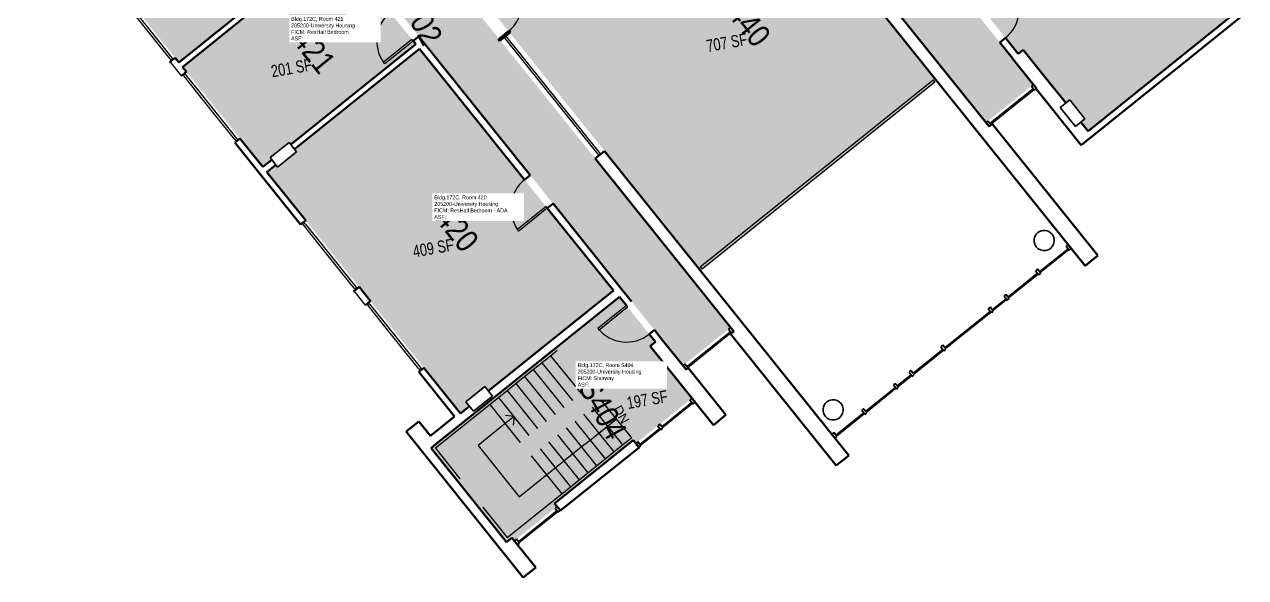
# Model space of a CAD drawing. Header units: inches. Extents: x 69235346 to 69237503, y 27657583 to 27660092.
# Drawn here: x 69236298 to 69237503, y 27657583 to 27658128 of the extents above; entities that cross this region are included whole.
import ezdxf
from ezdxf.enums import TextEntityAlignment as Align

# ---------------------------------------------------------------- set-up
doc = ezdxf.new("R2010")
doc.units = ezdxf.units.IN
doc.header["$LTSCALE"] = 100
doc.header["$MEASUREMENT"] = 0
for name, color, linetype in [('A-COLS', 5, 'CONTINUOUS'), ('A-DOOR', 2, 'CONTINUOUS'), ('A-FLOR', 3, 'CONTINUOUS'), ('A-GLAZ', 1, 'CONTINUOUS'), ('A-IDEN-RNUM', 7, 'CONTINUOUS'), ('A-IDEN-SNUM', 4, 'CONTINUOUS'), ('A-IDEN-VNUM', 4, 'CONTINUOUS'), ('A-WALL', 5, 'CONTINUOUS'), ('AREA-TEXT', 3, 'CONTINUOUS'), ('Rooms-Category-Color', 7, 'CONTINUOUS'), ('Rooms-College-Color', 7, 'CONTINUOUS'), ('Rooms-Department-Color', 7, 'CONTINUOUS'), ('Rooms-Division-Color', 7, 'CONTINUOUS'), ('Rooms-Information', 7, 'CONTINUOUS')]:
    doc.layers.add(name, color=color, linetype=linetype)
doc.styles.add('Arial', font='arial.ttf')
doc.styles.add('CP_AREA', font='arial.ttf', dxfattribs={"height": 15})
doc.styles.add('CP_ROOMSNUMBER', font='arial.ttf', dxfattribs={"height": 1})
doc.styles.add('CP_ROOMVNUMBER', font='arial.ttf', dxfattribs={"width": 0.85, "height": 0.075})

msp = doc.modelspace()

# ---------------------------------------------------------------- hatches: boundary and pattern name
at = {"layer": 'Rooms-Category-Color', "true_color": 0xadadad}
for points in [[(69236995.1, 27657829.3), (69236861.7, 27657995.6), (69236822.8, 27658044.1), (69236742.8, 27658143.7), (69236742.4, 27658143.3), (69236734.9, 27658152.7), (69236740, 27658156.8), (69236982.6, 27658351.5), (69236987.4, 27658355.3), (69236994.9, 27658345.9), (69236994.8, 27658345.9), (69237110.1, 27658202.2), (69237113.4, 27658198), (69237113.4, 27658198), (69237115.3, 27658195.7), (69237238, 27658042.7), (69237247, 27658031.5), (69237293.9, 27658069.1), (69237273.3, 27658094.8), (69237273.3, 27658094.9), (69237234, 27658143.9), (69237120.6, 27658285.1), (69237038, 27658388.1), (69236924.7, 27658529.4), (69236841.7, 27658632.7), (69236743.8, 27658754.8), (69236644.1, 27658879), (69236597.3, 27658841.4), (69236605.3, 27658831.5), (69236602.9, 27658829.6), (69236626.9, 27658799.8), (69236629.2, 27658801.7), (69236642.1, 27658785.7), (69236666.1, 27658755.8), (69236666.1, 27658755.8), (69236715.9, 27658693.6), (69236713.6, 27658691.7), (69236737.5, 27658661.9), (69236739.9, 27658663.8), (69236741.6, 27658661.7), (69236741.6, 27658661.6), (69236802.6, 27658585.5), (69236870.1, 27658501.4), (69236870.5, 27658501), (69236870.5, 27658501), (69236889.9, 27658476.8), (69236929.9, 27658426.9), (69236930.3, 27658426.5), (69236931.9, 27658424.4), (69236949.8, 27658402.1), (69236893.3, 27658356.8), (69236893.3, 27658356.8), (69236754.5, 27658245.4), (69236697.7, 27658199.8), (69236679.7, 27658222.1), (69236677.5, 27658225), (69236674.2, 27658229.1), (69236637.8, 27658274.5), (69236618, 27658299), (69236618.1, 27658299), (69236527.2, 27658412.2), (69236491.1, 27658457.3), (69236345.2, 27658639.2), (69236298.3, 27658601.6), (69236398.1, 27658477.2), (69236496, 27658355.2), (69236579, 27658251.8), (69236691.9, 27658111.1), (69236885.1, 27657870.2), (69236885.1, 27657870.2), (69236887.8, 27657866.9), (69236926.1, 27657819.2), (69236926.1, 27657819.2), (69236932.3, 27657811.4), (69236948.2, 27657791.7)], [(69236915.6, 27657810.8), (69236921, 27657815.1), (69236885.4, 27657859.5), (69236884.8, 27657859), (69236761.5, 27657760.1), (69236742.8, 27657745.1), (69236733.9, 27657738), (69236733.9, 27657737.9), (69236733.9, 27657737.9), (69236731.3, 27657735.9), (69236699.6, 27657710.4), (69236774.1, 27657617.6), (69236779.4, 27657621.9), (69236781.8, 27657618.9), (69236824, 27657652.7), (69236821.5, 27657655.7), (69236899.1, 27657718), (69236901.5, 27657714.9), (69236956.9, 27657759.4), (69236921.9, 27657803.1), (69236921.9, 27657803.1)]]:
    msp.add_hatch(color=253, dxfattribs=at).paths.add_polyline_path(points)
at = {"layer": 'Rooms-Category-Color', "true_color": 0x728ef3}
for points in [[(69236571.5, 27658249.6), (69236492.2, 27658348.3), (69236368.9, 27658249.4), (69236371, 27658246.7), (69236352.3, 27658231.7), (69236352.3, 27658231.7), (69236350.6, 27658233.9), (69236341.7, 27658226.7), (69236450.7, 27658090.8), (69236524.1, 27658149.7), (69236493.9, 27658187.3)], [(69236985.4, 27658338.4), (69236752.2, 27658151.2), (69236828.8, 27658055.7), (69236965.4, 27657885.5), (69237198.6, 27658072.7), (69237104.1, 27658190.4)], [(69237340.8, 27658032), (69237348, 27658023.1), (69237494.1, 27658140.3), (69237392.3, 27658267.2), (69237383.5, 27658260.1), (69237385.1, 27658258), (69237368.9, 27658245), (69237366.4, 27658243), (69237364.8, 27658245), (69237241.5, 27658146.1), (69237278.9, 27658099.4), (69237283.7, 27658103.2), (69237307.5, 27658073.6), (69237307.5, 27658073.6), (69237325.8, 27658050.8), (69237329.7, 27658053.9), (69237344.7, 27658035.2)], [(69236684.4, 27658108.8), (69236575.1, 27658245), (69236502.1, 27658186.4), (69236532.3, 27658148.8), (69236454.4, 27658086.3), (69236533.5, 27657987.7), (69236542.3, 27657994.8), (69236540.7, 27657996.9), (69236556.8, 27658009.9), (69236559.4, 27658011.9), (69236561.1, 27658009.9)], [(69236879.5, 27657865.7), (69236688.1, 27658104.2), (69236564.7, 27658005.3), (69236566.9, 27658002.6), (69236548.2, 27657987.6), (69236546.4, 27657989.8), (69236537.5, 27657982.7), (69236728.6, 27657744.6), (69236737.4, 27657751.7), (69236733.9, 27657756.1), (69236752.6, 27657771.1), (69236756.2, 27657766.7)]]:
    msp.add_hatch(color=171, dxfattribs=at).paths.add_polyline_path(points)
at = {"layer": 'Rooms-College-Color', "true_color": 0xadadad}
for points in [[(69236995.1, 27657829.3), (69236861.7, 27657995.6), (69236822.8, 27658044.1), (69236742.8, 27658143.7), (69236742.4, 27658143.3), (69236734.9, 27658152.7), (69236740, 27658156.8), (69236982.6, 27658351.5), (69236987.4, 27658355.3), (69236994.9, 27658345.9), (69236994.8, 27658345.9), (69237110.1, 27658202.2), (69237113.4, 27658198), (69237113.4, 27658198), (69237115.3, 27658195.7), (69237238, 27658042.7), (69237247, 27658031.5), (69237293.9, 27658069.1), (69237273.3, 27658094.8), (69237273.3, 27658094.9), (69237234, 27658143.9), (69237120.6, 27658285.1), (69237038, 27658388.1), (69236924.7, 27658529.4), (69236841.7, 27658632.7), (69236743.8, 27658754.8), (69236644.1, 27658879), (69236597.3, 27658841.4), (69236605.3, 27658831.5), (69236602.9, 27658829.6), (69236626.9, 27658799.8), (69236629.2, 27658801.7), (69236642.1, 27658785.7), (69236666.1, 27658755.8), (69236666.1, 27658755.8), (69236715.9, 27658693.6), (69236713.6, 27658691.7), (69236737.5, 27658661.9), (69236739.9, 27658663.8), (69236741.6, 27658661.7), (69236741.6, 27658661.6), (69236802.6, 27658585.5), (69236870.1, 27658501.4), (69236870.5, 27658501), (69236870.5, 27658501), (69236889.9, 27658476.8), (69236929.9, 27658426.9), (69236930.3, 27658426.5), (69236931.9, 27658424.4), (69236949.8, 27658402.1), (69236893.3, 27658356.8), (69236893.3, 27658356.8), (69236754.5, 27658245.4), (69236697.7, 27658199.8), (69236679.7, 27658222.1), (69236677.5, 27658225), (69236674.2, 27658229.1), (69236637.8, 27658274.5), (69236618, 27658299), (69236618.1, 27658299), (69236527.2, 27658412.2), (69236491.1, 27658457.3), (69236345.2, 27658639.2), (69236298.3, 27658601.6), (69236398.1, 27658477.2), (69236496, 27658355.2), (69236579, 27658251.8), (69236691.9, 27658111.1), (69236885.1, 27657870.2), (69236885.1, 27657870.2), (69236887.8, 27657866.9), (69236926.1, 27657819.2), (69236926.1, 27657819.2), (69236932.3, 27657811.4), (69236948.2, 27657791.7)], [(69236571.5, 27658249.6), (69236492.2, 27658348.3), (69236368.9, 27658249.4), (69236371, 27658246.7), (69236352.3, 27658231.7), (69236352.3, 27658231.7), (69236350.6, 27658233.9), (69236341.7, 27658226.7), (69236450.7, 27658090.8), (69236524.1, 27658149.7), (69236493.9, 27658187.3)], [(69236985.4, 27658338.4), (69236752.2, 27658151.2), (69236828.8, 27658055.7), (69236965.4, 27657885.5), (69237198.6, 27658072.7), (69237104.1, 27658190.4)], [(69237340.8, 27658032), (69237348, 27658023.1), (69237494.1, 27658140.3), (69237392.3, 27658267.2), (69237383.5, 27658260.1), (69237385.1, 27658258), (69237368.9, 27658245), (69237366.4, 27658243), (69237364.8, 27658245), (69237241.5, 27658146.1), (69237278.9, 27658099.4), (69237283.7, 27658103.2), (69237307.5, 27658073.6), (69237307.5, 27658073.6), (69237325.8, 27658050.8), (69237329.7, 27658053.9), (69237344.7, 27658035.2)], [(69236684.4, 27658108.8), (69236575.1, 27658245), (69236502.1, 27658186.4), (69236532.3, 27658148.8), (69236454.4, 27658086.3), (69236533.5, 27657987.7), (69236542.3, 27657994.8), (69236540.7, 27657996.9), (69236556.8, 27658009.9), (69236559.4, 27658011.9), (69236561.1, 27658009.9)], [(69236879.5, 27657865.7), (69236688.1, 27658104.2), (69236564.7, 27658005.3), (69236566.9, 27658002.6), (69236548.2, 27657987.6), (69236546.4, 27657989.8), (69236537.5, 27657982.7), (69236728.6, 27657744.6), (69236737.4, 27657751.7), (69236733.9, 27657756.1), (69236752.6, 27657771.1), (69236756.2, 27657766.7)], [(69236915.6, 27657810.8), (69236921, 27657815.1), (69236885.4, 27657859.5), (69236884.8, 27657859), (69236761.5, 27657760.1), (69236742.8, 27657745.1), (69236733.9, 27657738), (69236733.9, 27657737.9), (69236733.9, 27657737.9), (69236731.3, 27657735.9), (69236699.6, 27657710.4), (69236774.1, 27657617.6), (69236779.4, 27657621.9), (69236781.8, 27657618.9), (69236824, 27657652.7), (69236821.5, 27657655.7), (69236899.1, 27657718), (69236901.5, 27657714.9), (69236956.9, 27657759.4), (69236921.9, 27657803.1), (69236921.9, 27657803.1)]]:
    msp.add_hatch(color=253, dxfattribs=at).paths.add_polyline_path(points)
at = {"layer": 'Rooms-Department-Color', "true_color": 0xacacac}
for points in [[(69236995.1, 27657829.3), (69236861.7, 27657995.6), (69236822.8, 27658044.1), (69236742.8, 27658143.7), (69236742.4, 27658143.3), (69236734.9, 27658152.7), (69236740, 27658156.8), (69236982.6, 27658351.5), (69236987.4, 27658355.3), (69236994.9, 27658345.9), (69236994.8, 27658345.9), (69237110.1, 27658202.2), (69237113.4, 27658198), (69237113.4, 27658198), (69237115.3, 27658195.7), (69237238, 27658042.7), (69237247, 27658031.5), (69237293.9, 27658069.1), (69237273.3, 27658094.8), (69237273.3, 27658094.9), (69237234, 27658143.9), (69237120.6, 27658285.1), (69237038, 27658388.1), (69236924.7, 27658529.4), (69236841.7, 27658632.7), (69236743.8, 27658754.8), (69236644.1, 27658879), (69236597.3, 27658841.4), (69236605.3, 27658831.5), (69236602.9, 27658829.6), (69236626.9, 27658799.8), (69236629.2, 27658801.7), (69236642.1, 27658785.7), (69236666.1, 27658755.8), (69236666.1, 27658755.8), (69236715.9, 27658693.6), (69236713.6, 27658691.7), (69236737.5, 27658661.9), (69236739.9, 27658663.8), (69236741.6, 27658661.7), (69236741.6, 27658661.6), (69236802.6, 27658585.5), (69236870.1, 27658501.4), (69236870.5, 27658501), (69236870.5, 27658501), (69236889.9, 27658476.8), (69236929.9, 27658426.9), (69236930.3, 27658426.5), (69236931.9, 27658424.4), (69236949.8, 27658402.1), (69236893.3, 27658356.8), (69236893.3, 27658356.8), (69236754.5, 27658245.4), (69236697.7, 27658199.8), (69236679.7, 27658222.1), (69236677.5, 27658225), (69236674.2, 27658229.1), (69236637.8, 27658274.5), (69236618, 27658299), (69236618.1, 27658299), (69236527.2, 27658412.2), (69236491.1, 27658457.3), (69236345.2, 27658639.2), (69236298.3, 27658601.6), (69236398.1, 27658477.2), (69236496, 27658355.2), (69236579, 27658251.8), (69236691.9, 27658111.1), (69236885.1, 27657870.2), (69236885.1, 27657870.2), (69236887.8, 27657866.9), (69236926.1, 27657819.2), (69236926.1, 27657819.2), (69236932.3, 27657811.4), (69236948.2, 27657791.7)], [(69236915.6, 27657810.8), (69236921, 27657815.1), (69236885.4, 27657859.5), (69236884.8, 27657859), (69236761.5, 27657760.1), (69236742.8, 27657745.1), (69236733.9, 27657738), (69236733.9, 27657737.9), (69236733.9, 27657737.9), (69236731.3, 27657735.9), (69236699.6, 27657710.4), (69236774.1, 27657617.6), (69236779.4, 27657621.9), (69236781.8, 27657618.9), (69236824, 27657652.7), (69236821.5, 27657655.7), (69236899.1, 27657718), (69236901.5, 27657714.9), (69236956.9, 27657759.4), (69236921.9, 27657803.1), (69236921.9, 27657803.1)]]:
    msp.add_hatch(color=253, dxfattribs=at).paths.add_polyline_path(points)
at = {"layer": 'Rooms-Department-Color', "true_color": 0x604aed}
for points in [[(69236571.5, 27658249.6), (69236492.2, 27658348.3), (69236368.9, 27658249.4), (69236371, 27658246.7), (69236352.3, 27658231.7), (69236352.3, 27658231.7), (69236350.6, 27658233.9), (69236341.7, 27658226.7), (69236450.7, 27658090.8), (69236524.1, 27658149.7), (69236493.9, 27658187.3)], [(69236985.4, 27658338.4), (69236752.2, 27658151.2), (69236828.8, 27658055.7), (69236965.4, 27657885.5), (69237198.6, 27658072.7), (69237104.1, 27658190.4)], [(69237340.8, 27658032), (69237348, 27658023.1), (69237494.1, 27658140.3), (69237392.3, 27658267.2), (69237383.5, 27658260.1), (69237385.1, 27658258), (69237368.9, 27658245), (69237366.4, 27658243), (69237364.8, 27658245), (69237241.5, 27658146.1), (69237278.9, 27658099.4), (69237283.7, 27658103.2), (69237307.5, 27658073.6), (69237307.5, 27658073.6), (69237325.8, 27658050.8), (69237329.7, 27658053.9), (69237344.7, 27658035.2)], [(69236684.4, 27658108.8), (69236575.1, 27658245), (69236502.1, 27658186.4), (69236532.3, 27658148.8), (69236454.4, 27658086.3), (69236533.5, 27657987.7), (69236542.3, 27657994.8), (69236540.7, 27657996.9), (69236556.8, 27658009.9), (69236559.4, 27658011.9), (69236561.1, 27658009.9)], [(69236879.5, 27657865.7), (69236688.1, 27658104.2), (69236564.7, 27658005.3), (69236566.9, 27658002.6), (69236548.2, 27657987.6), (69236546.4, 27657989.8), (69236537.5, 27657982.7), (69236728.6, 27657744.6), (69236737.4, 27657751.7), (69236733.9, 27657756.1), (69236752.6, 27657771.1), (69236756.2, 27657766.7)]]:
    msp.add_hatch(color=173, dxfattribs=at).paths.add_polyline_path(points)
at = {"layer": 'Rooms-Division-Color', "true_color": 0xadadad}
for points in [[(69236995.1, 27657829.3), (69236861.7, 27657995.6), (69236822.8, 27658044.1), (69236742.8, 27658143.7), (69236742.4, 27658143.3), (69236734.9, 27658152.7), (69236740, 27658156.8), (69236982.6, 27658351.5), (69236987.4, 27658355.3), (69236994.9, 27658345.9), (69236994.8, 27658345.9), (69237110.1, 27658202.2), (69237113.4, 27658198), (69237113.4, 27658198), (69237115.3, 27658195.7), (69237238, 27658042.7), (69237247, 27658031.5), (69237293.9, 27658069.1), (69237273.3, 27658094.8), (69237273.3, 27658094.9), (69237234, 27658143.9), (69237120.6, 27658285.1), (69237038, 27658388.1), (69236924.7, 27658529.4), (69236841.7, 27658632.7), (69236743.8, 27658754.8), (69236644.1, 27658879), (69236597.3, 27658841.4), (69236605.3, 27658831.5), (69236602.9, 27658829.6), (69236626.9, 27658799.8), (69236629.2, 27658801.7), (69236642.1, 27658785.7), (69236666.1, 27658755.8), (69236666.1, 27658755.8), (69236715.9, 27658693.6), (69236713.6, 27658691.7), (69236737.5, 27658661.9), (69236739.9, 27658663.8), (69236741.6, 27658661.7), (69236741.6, 27658661.6), (69236802.6, 27658585.5), (69236870.1, 27658501.4), (69236870.5, 27658501), (69236870.5, 27658501), (69236889.9, 27658476.8), (69236929.9, 27658426.9), (69236930.3, 27658426.5), (69236931.9, 27658424.4), (69236949.8, 27658402.1), (69236893.3, 27658356.8), (69236893.3, 27658356.8), (69236754.5, 27658245.4), (69236697.7, 27658199.8), (69236679.7, 27658222.1), (69236677.5, 27658225), (69236674.2, 27658229.1), (69236637.8, 27658274.5), (69236618, 27658299), (69236618.1, 27658299), (69236527.2, 27658412.2), (69236491.1, 27658457.3), (69236345.2, 27658639.2), (69236298.3, 27658601.6), (69236398.1, 27658477.2), (69236496, 27658355.2), (69236579, 27658251.8), (69236691.9, 27658111.1), (69236885.1, 27657870.2), (69236885.1, 27657870.2), (69236887.8, 27657866.9), (69236926.1, 27657819.2), (69236926.1, 27657819.2), (69236932.3, 27657811.4), (69236948.2, 27657791.7)], [(69236915.6, 27657810.8), (69236921, 27657815.1), (69236885.4, 27657859.5), (69236884.8, 27657859), (69236761.5, 27657760.1), (69236742.8, 27657745.1), (69236733.9, 27657738), (69236733.9, 27657737.9), (69236733.9, 27657737.9), (69236731.3, 27657735.9), (69236699.6, 27657710.4), (69236774.1, 27657617.6), (69236779.4, 27657621.9), (69236781.8, 27657618.9), (69236824, 27657652.7), (69236821.5, 27657655.7), (69236899.1, 27657718), (69236901.5, 27657714.9), (69236956.9, 27657759.4), (69236921.9, 27657803.1), (69236921.9, 27657803.1)]]:
    msp.add_hatch(color=253, dxfattribs=at).paths.add_polyline_path(points)
at = {"layer": 'Rooms-Division-Color', "true_color": 0x604aed}
for points in [[(69236571.5, 27658249.6), (69236492.2, 27658348.3), (69236368.9, 27658249.4), (69236371, 27658246.7), (69236352.3, 27658231.7), (69236352.3, 27658231.7), (69236350.6, 27658233.9), (69236341.7, 27658226.7), (69236450.7, 27658090.8), (69236524.1, 27658149.7), (69236493.9, 27658187.3)], [(69236985.4, 27658338.4), (69236752.2, 27658151.2), (69236828.8, 27658055.7), (69236965.4, 27657885.5), (69237198.6, 27658072.7), (69237104.1, 27658190.4)], [(69237340.8, 27658032), (69237348, 27658023.1), (69237494.1, 27658140.3), (69237392.3, 27658267.2), (69237383.5, 27658260.1), (69237385.1, 27658258), (69237368.9, 27658245), (69237366.4, 27658243), (69237364.8, 27658245), (69237241.5, 27658146.1), (69237278.9, 27658099.4), (69237283.7, 27658103.2), (69237307.5, 27658073.6), (69237307.5, 27658073.6), (69237325.8, 27658050.8), (69237329.7, 27658053.9), (69237344.7, 27658035.2)], [(69236684.4, 27658108.8), (69236575.1, 27658245), (69236502.1, 27658186.4), (69236532.3, 27658148.8), (69236454.4, 27658086.3), (69236533.5, 27657987.7), (69236542.3, 27657994.8), (69236540.7, 27657996.9), (69236556.8, 27658009.9), (69236559.4, 27658011.9), (69236561.1, 27658009.9)], [(69236879.5, 27657865.7), (69236688.1, 27658104.2), (69236564.7, 27658005.3), (69236566.9, 27658002.6), (69236548.2, 27657987.6), (69236546.4, 27657989.8), (69236537.5, 27657982.7), (69236728.6, 27657744.6), (69236737.4, 27657751.7), (69236733.9, 27657756.1), (69236752.6, 27657771.1), (69236756.2, 27657766.7)]]:
    msp.add_hatch(color=173, dxfattribs=at).paths.add_polyline_path(points)

# ---------------------------------------------------------------- linework, layer by layer
at = {"layer": 'A-COLS', "lineweight": 35}
for p, q in [((69237320.3, 27658046.4), (69237329.7, 27658053.9)), ((69237335.3, 27658027.7), (69237320.3, 27658046.4)), ((69237329.7, 27658053.9), (69237344.7, 27658035.2)), ((69237344.7, 27658035.2), (69237335.3, 27658027.7)), ((69236540.7, 27657996.9), (69236559.4, 27658011.9)), ((69236559.4, 27658011.9), (69236566.9, 27658002.6)), ((69236548.2, 27657987.6), (69236540.7, 27657996.9)), ((69236566.9, 27658002.6), (69236548.2, 27657987.6)), ((69236733.9, 27657756.1), (69236752.6, 27657771.1)), ((69236752.6, 27657771.1), (69236760.1, 27657761.7)), ((69236741.4, 27657746.7), (69236733.9, 27657756.1)), ((69236760.1, 27657761.7), (69236741.4, 27657746.7))]:
    msp.add_line(p, q, dxfattribs=at)
for centre, start, end in [((69237304.5, 27657915.1), 38.7419, 218.7419), ((69237304.5, 27657915.1), 218.7419, 38.7419), ((69237096.3, 27657748), 38.7419, 218.7419), ((69237096.3, 27657748), 218.7419, 38.7419)]:
    msp.add_arc(centre, 10, start, end, dxfattribs=at)
at = {"layer": 'A-DOOR'}
for p, q in [((69236776, 27658121.6), (69236776.7, 27658122.2)), ((69236776.7, 27658122.2), (69236778, 27658120.7)), ((69236778, 27658120.7), (69236777.2, 27658120.1)), ((69236680.6, 27658113.5), (69236652.6, 27658091)), ((69236681.9, 27658111.9), (69236653.8, 27658089.4)), ((69236681.9, 27658111.9), (69236680.6, 27658113.5)), ((69236765.8, 27658113.5), (69236766.6, 27658114.1)), ((69236767.1, 27658111.9), (69236765.8, 27658113.5)), ((69236767.9, 27658112.5), (69236767.1, 27658111.9)), ((69236653.8, 27658089.4), (69236652.6, 27658091)), ((69236813, 27657948.6), (69236784.9, 27657926.1)), ((69236814.2, 27657947), (69236813, 27657948.6)), ((69236814.2, 27657947), (69236786.2, 27657924.5)), ((69236786.2, 27657924.5), (69236784.9, 27657926.1)), ((69236892.3, 27657850.9), (69236864.2, 27657828.4)), ((69236892.3, 27657850.9), (69236893.5, 27657849.4)), ((69236893.5, 27657849.4), (69236865.4, 27657826.8)), ((69236864.2, 27657828.4), (69236865.4, 27657826.8))]:
    msp.add_line(p, q, dxfattribs=at)
at = {"layer": 'A-DOOR', "lineweight": 25}
for centre, start, end in [((69236753.4, 27658149.7), 308.7419, 38.7419), ((69237243.9, 27658143.1), 308.7425, 35.5577), ((69236681.9, 27658111.9), 128.7419, 215.5572), ((69236814.2, 27657947), 128.7419, 215.5572), ((69236892.3, 27657850.9), 218.7425, 308.7425)]:
    msp.add_arc(centre, 36, start, end, dxfattribs=at)
at = {"layer": 'A-FLOR'}
for p, q in [((69236824.1, 27657806.5), (69236817.9, 27657801.5)), ((69236809.3, 27657794.6), (69236800.7, 27657787.7)), ((69236817.9, 27657801.5), (69236809.3, 27657794.6)), ((69236839.3, 27657757.2), (69236809.3, 27657794.6)), ((69236847.9, 27657764.1), (69236817.9, 27657801.5)), ((69236792.1, 27657780.8), (69236783.6, 27657774)), ((69236800.7, 27657787.7), (69236792.1, 27657780.8)), ((69236822.2, 27657743.4), (69236792.1, 27657780.8)), ((69236830.8, 27657750.3), (69236800.7, 27657787.7)), ((69236775, 27657767.1), (69236766.4, 27657760.2)), ((69236783.6, 27657774), (69236775, 27657767.1)), ((69236805, 27657729.6), (69236775, 27657767.1)), ((69236813.6, 27657736.5), (69236783.6, 27657774)), ((69236766.4, 27657760.2), (69236757.8, 27657753.3)), ((69236796.4, 27657722.7), (69236766.4, 27657760.2)), ((69236867.1, 27657757.7), (69236897.2, 27657720.3)), ((69236757.8, 27657753.3), (69236704, 27657710.1)), ((69236787.9, 27657715.9), (69236757.8, 27657753.3)), ((69236781.4, 27657741.5), (69236773, 27657742.4)), ((69236850, 27657743.9), (69236880, 27657706.5)), ((69236858.5, 27657750.8), (69236888.6, 27657713.4)), ((69236772.8, 27657734.6), (69236745.9, 27657713)), ((69236781.4, 27657741.5), (69236772.8, 27657734.6)), ((69236781.4, 27657741.5), (69236780.5, 27657733)), ((69236841.4, 27657737), (69236871.4, 27657699.6)), ((69236865, 27657725.2), (69236873.6, 27657732.1)), ((69236873.6, 27657732.1), (69236882.1, 27657739)), ((69236824.2, 27657723.3), (69236854.3, 27657685.8)), ((69236832.8, 27657730.2), (69236862.8, 27657692.7)), ((69236847.8, 27657711.4), (69236856.4, 27657718.3)), ((69236856.4, 27657718.3), (69236865, 27657725.2)), ((69236888.6, 27657713.4), (69236897.2, 27657720.3)), ((69236704, 27657710.1), (69236728.1, 27657680.1)), ((69236745.9, 27657713), (69236786.6, 27657662.3)), ((69236807.1, 27657709.5), (69236837.1, 27657672.1)), ((69236815.6, 27657716.4), (69236845.7, 27657678.9)), ((69236839.2, 27657704.6), (69236847.8, 27657711.4)), ((69236871.4, 27657699.6), (69236880, 27657706.5)), ((69236880, 27657706.5), (69236888.6, 27657713.4)), ((69236798.5, 27657702.6), (69236828.5, 27657665.2)), ((69236822.1, 27657690.8), (69236830.7, 27657697.7)), ((69236830.7, 27657697.7), (69236839.2, 27657704.6)), ((69236862.8, 27657692.7), (69236871.4, 27657699.6)), ((69236786.6, 27657662.3), (69236813.5, 27657683.9)), ((69236813.5, 27657683.9), (69236822.1, 27657690.8)), ((69236845.7, 27657678.9), (69236854.3, 27657685.8)), ((69236854.3, 27657685.8), (69236862.8, 27657692.7)), ((69236828.5, 27657665.2), (69236837.1, 27657672.1)), ((69236837.1, 27657672.1), (69236845.7, 27657678.9)), ((69236774.7, 27657622), (69236828.5, 27657665.2)), ((69236750.6, 27657652), (69236774.7, 27657622))]:
    msp.add_line(p, q, dxfattribs=at)
at = {"layer": 'A-GLAZ'}
for p, q in [((69236429.7, 27658109.9), (69236404.7, 27658141.1)), ((69236406.2, 27658142.3), (69236431.3, 27658111.1)), ((69236867, 27658000.2), (69236773.3, 27658116.9)), ((69236442.2, 27658094.3), (69236429.7, 27658109.9)), ((69236431.3, 27658111.1), (69236443.8, 27658095.5)), ((69236865.4, 27657999), (69236771.8, 27658115.7)), ((69236442.2, 27658094.3), (69236443.5, 27658092.7)), ((69236445, 27658093.9), (69236443.8, 27658095.5)), ((69236457.5, 27658078.3), (69236456.3, 27658079.9)), ((69236454.7, 27658078.7), (69236456, 27658077.1)), ((69236468.5, 27658061.5), (69236456, 27658077.1)), ((69236457.5, 27658078.3), (69236470.1, 27658062.7)), ((69236493.5, 27658030.3), (69236468.5, 27658061.5)), ((69236470.1, 27658062.7), (69236495.1, 27658031.5)), ((69237294, 27658065), (69237251, 27658030.5)), ((69237251.6, 27658029.7), (69237294.7, 27658064.2)), ((69237294.7, 27658064.2), (69237294, 27658065)), ((69236495.1, 27658031.5), (69236507.6, 27658015.9)), ((69236506.1, 27658014.7), (69236493.5, 27658030.3)), ((69237251, 27658030.5), (69237251.6, 27658029.7)), ((69236506.1, 27658014.7), (69236507.3, 27658013.1)), ((69236508.9, 27658014.4), (69236507.6, 27658015.9)), ((69236572.4, 27657932), (69236573.6, 27657930.5)), ((69236586.2, 27657914.9), (69236573.6, 27657930.5)), ((69236575.2, 27657931.7), (69236574, 27657933.3)), ((69236575.2, 27657931.7), (69236587.7, 27657916.1)), ((69236611.2, 27657883.7), (69236586.2, 27657914.9)), ((69236587.7, 27657916.1), (69236612.8, 27657884.9)), ((69237328.3, 27657907), (69237300, 27657884.3)), ((69237300.7, 27657883.5), (69237328.9, 27657906.2)), ((69237328.9, 27657906.2), (69237328.3, 27657907)), ((69236623.7, 27657868.1), (69236611.2, 27657883.7)), ((69236612.8, 27657884.9), (69236625.3, 27657869.3)), ((69237298.1, 27657882.8), (69237268.8, 27657859.3)), ((69237269.5, 27657858.5), (69237298.7, 27657882)), ((69237298.7, 27657882), (69237298.1, 27657882.8)), ((69237300, 27657884.3), (69237300.7, 27657883.5)), ((69236623.7, 27657868.1), (69236625, 27657866.5)), ((69236626.5, 27657867.7), (69236625.3, 27657869.3)), ((69236636.2, 27657852.5), (69236637.5, 27657850.9)), ((69236650, 27657835.3), (69236637.5, 27657850.9)), ((69236639, 27657852.1), (69236637.8, 27657853.7)), ((69236639, 27657852.1), (69236651.6, 27657836.5)), ((69237266.9, 27657857.7), (69237253.2, 27657846.8)), ((69237253.9, 27657846), (69237267.5, 27657857)), ((69237267.5, 27657857), (69237266.9, 27657857.7)), ((69237268.8, 27657859.3), (69237269.5, 27657858.5)), ((69237251.3, 27657845.2), (69237206.4, 27657809.2)), ((69237207.1, 27657808.5), (69237251.9, 27657844.4)), ((69237251.9, 27657844.4), (69237251.3, 27657845.2)), ((69237253.2, 27657846.8), (69237253.9, 27657846)), ((69236675, 27657804.1), (69236650, 27657835.3)), ((69236651.6, 27657836.5), (69236676.6, 27657805.3)), ((69236995.2, 27657825.2), (69236952.2, 27657790.7)), ((69236952.8, 27657789.9), (69236995.8, 27657824.4)), ((69236995.8, 27657824.4), (69236995.2, 27657825.2)), ((69236687.5, 27657788.5), (69236675, 27657804.1)), ((69236676.6, 27657805.3), (69236689.1, 27657789.7)), ((69237204.5, 27657807.7), (69237175.2, 27657784.2)), ((69237175.9, 27657783.4), (69237205.1, 27657806.9)), ((69237205.1, 27657806.9), (69237204.5, 27657807.7)), ((69237206.4, 27657809.2), (69237207.1, 27657808.5)), ((69236952.2, 27657790.7), (69236952.8, 27657789.9)), ((69236687.5, 27657788.5), (69236688.8, 27657786.9)), ((69236690.4, 27657788.2), (69236689.1, 27657789.7)), ((69237173.3, 27657782.6), (69237159.6, 27657771.7)), ((69237160.3, 27657770.9), (69237173.9, 27657781.9)), ((69237173.9, 27657781.9), (69237173.3, 27657782.6)), ((69237175.2, 27657784.2), (69237175.9, 27657783.4)), ((69237157.7, 27657770.1), (69237128.4, 27657746.7)), ((69237129.1, 27657745.9), (69237158.3, 27657769.3)), ((69237158.3, 27657769.3), (69237157.7, 27657770.1)), ((69237159.6, 27657771.7), (69237160.3, 27657770.9)), ((69236957, 27657755.3), (69236927.2, 27657731.4)), ((69236927.8, 27657730.6), (69236957.6, 27657754.5)), ((69236957.6, 27657754.5), (69236957, 27657755.3)), ((69237126.5, 27657745.1), (69237099, 27657723)), ((69237099.6, 27657722.2), (69237127.1, 27657744.3)), ((69237127.1, 27657744.3), (69237126.5, 27657745.1)), ((69237128.4, 27657746.7), (69237129.1, 27657745.9)), ((69236927.2, 27657731.4), (69236927.8, 27657730.6)), ((69236925.2, 27657729.8), (69236905.5, 27657714)), ((69236906.2, 27657713.2), (69236925.9, 27657729)), ((69236925.9, 27657729), (69236925.2, 27657729.8)), ((69237099, 27657723), (69237099.6, 27657722.2)), ((69236905.5, 27657714), (69236906.2, 27657713.2)), ((69236824, 27657648.6), (69236785.8, 27657617.9)), ((69236786.5, 27657617.2), (69236824.7, 27657647.8)), ((69236824.7, 27657647.8), (69236824, 27657648.6)), ((69236785.8, 27657617.9), (69236786.5, 27657617.2))]:
    msp.add_line(p, q, dxfattribs=at)
at = {"layer": 'A-GLAZ', "lineweight": 40}
for p, q in [((69237293.9, 27658069.1), (69237292, 27658067.5)), ((69237297.1, 27658065.2), (69237293.9, 27658069.1)), ((69237292, 27658067.5), (69237295.1, 27658063.6)), ((69237295.1, 27658063.6), (69237297.1, 27658065.2)), ((69237328.2, 27657911.1), (69237326.3, 27657909.5)), ((69237331.3, 27657907.2), (69237328.2, 27657911.1)), ((69237326.3, 27657909.5), (69237329.4, 27657905.6)), ((69237329.4, 27657905.6), (69237331.3, 27657907.2)), ((69236995.1, 27657829.3), (69236993.2, 27657827.7)), ((69236993.2, 27657827.7), (69236996.3, 27657823.8)), ((69236998.2, 27657825.4), (69236995.1, 27657829.3)), ((69236996.3, 27657823.8), (69236998.2, 27657825.4)), ((69236903.5, 27657716.5), (69236901.5, 27657714.9)), ((69236901.5, 27657714.9), (69236904.7, 27657711)), ((69236906.6, 27657712.6), (69236903.5, 27657716.5)), ((69236904.7, 27657711), (69236906.6, 27657712.6)), ((69236783.8, 27657620.5), (69236781.8, 27657618.9)), ((69236781.8, 27657618.9), (69236785, 27657615)), ((69236786.9, 27657616.6), (69236783.8, 27657620.5)), ((69236785, 27657615), (69236786.9, 27657616.6))]:
    msp.add_line(p, q, dxfattribs=at)
at = {"layer": 'A-GLAZ', "lineweight": 40, "extrusion": (0, 0, -1)}
for p, q in [((69237249, 27658033), (69237247, 27658031.5)), ((69237247, 27658031.5), (69237250.2, 27658027.6)), ((69237252.1, 27658029.1), (69237249, 27658033)), ((69237250.2, 27658027.6), (69237252.1, 27658029.1)), ((69237298, 27657886.9), (69237296.9, 27657886)), ((69237301.1, 27657883), (69237298, 27657886.9)), ((69237296.9, 27657886), (69237296, 27657885.3)), ((69237296, 27657885.3), (69237299.2, 27657881.4)), ((69237299.2, 27657881.4), (69237299.8, 27657881.9)), ((69237299.8, 27657881.9), (69237300.5, 27657882.5)), ((69237300.5, 27657882.5), (69237301.1, 27657883)), ((69237265.7, 27657861), (69237264.9, 27657860.3)), ((69237264.9, 27657860.3), (69237268, 27657856.4)), ((69237266.8, 27657861.8), (69237265.7, 27657861)), ((69237269.9, 27657857.9), (69237266.8, 27657861.8)), ((69237268, 27657856.4), (69237268.6, 27657856.8)), ((69237268.6, 27657856.8), (69237269.3, 27657857.5)), ((69237269.3, 27657857.5), (69237269.9, 27657857.9)), ((69237250.1, 27657848.5), (69237249.3, 27657847.8)), ((69237249.3, 27657847.8), (69237252.4, 27657843.9)), ((69237251.2, 27657849.3), (69237250.1, 27657848.5)), ((69237254.3, 27657845.4), (69237251.2, 27657849.3)), ((69237252.4, 27657843.9), (69237253, 27657844.3)), ((69237253, 27657844.3), (69237253.7, 27657844.9)), ((69237253.7, 27657844.9), (69237254.3, 27657845.4)), ((69237203.3, 27657810.9), (69237202.5, 27657810.2)), ((69237202.5, 27657810.2), (69237205.6, 27657806.3)), ((69237204.4, 27657811.8), (69237203.3, 27657810.9)), ((69237207.5, 27657807.9), (69237204.4, 27657811.8)), ((69237205.6, 27657806.3), (69237206.2, 27657806.8)), ((69237206.2, 27657806.8), (69237206.9, 27657807.4)), ((69237206.9, 27657807.4), (69237207.5, 27657807.9)), ((69236950.1, 27657793.2), (69236948.2, 27657791.7)), ((69236948.2, 27657791.7), (69236951.3, 27657787.8)), ((69236953.3, 27657789.3), (69236950.1, 27657793.2)), ((69236951.3, 27657787.8), (69236953.3, 27657789.3)), ((69237172.1, 27657785.9), (69237171.3, 27657785.2)), ((69237171.3, 27657785.2), (69237174.4, 27657781.3)), ((69237173.2, 27657786.7), (69237172.1, 27657785.9)), ((69237176.3, 27657782.8), (69237173.2, 27657786.7)), ((69237174.4, 27657781.3), (69237175, 27657781.7)), ((69237175, 27657781.7), (69237175.7, 27657782.4)), ((69237175.7, 27657782.4), (69237176.3, 27657782.8)), ((69237156.5, 27657773.4), (69237155.7, 27657772.7)), ((69237155.7, 27657772.7), (69237158.8, 27657768.8)), ((69237157.6, 27657774.2), (69237156.5, 27657773.4)), ((69237160.7, 27657770.3), (69237157.6, 27657774.2)), ((69237158.8, 27657768.8), (69237159.4, 27657769.2)), ((69237159.4, 27657769.2), (69237160.1, 27657769.9)), ((69237160.1, 27657769.9), (69237160.7, 27657770.3)), ((69236956.9, 27657759.4), (69236955, 27657757.8)), ((69236955, 27657757.8), (69236958.1, 27657753.9)), ((69236958.1, 27657753.9), (69236960.1, 27657755.5)), ((69236960.1, 27657755.5), (69236959.4, 27657756.3)), ((69237125.3, 27657748.3), (69237124.5, 27657747.6)), ((69237124.5, 27657747.6), (69237127.6, 27657743.7)), ((69237126.4, 27657749.2), (69237125.3, 27657748.3)), ((69237129.5, 27657745.3), (69237126.4, 27657749.2)), ((69237127.6, 27657743.7), (69237128.2, 27657744.2)), ((69237128.2, 27657744.2), (69237128.9, 27657744.8)), ((69237128.9, 27657744.8), (69237129.5, 27657745.3)), ((69236925.2, 27657733.9), (69236923.2, 27657732.3)), ((69236923.2, 27657732.3), (69236926.3, 27657728.4)), ((69236928.3, 27657730), (69236925.2, 27657733.9)), ((69236926.3, 27657728.4), (69236928.3, 27657730)), ((69237096.9, 27657725.6), (69237095, 27657724)), ((69237095, 27657724), (69237098.1, 27657720.1)), ((69237100.1, 27657721.7), (69237096.9, 27657725.6)), ((69237098.1, 27657720.1), (69237100.1, 27657721.7)), ((69236824, 27657652.7), (69236822, 27657651.1)), ((69236822, 27657651.1), (69236825.1, 27657647.2)), ((69236827.1, 27657648.8), (69236824, 27657652.7)), ((69236825.1, 27657647.2), (69236827.1, 27657648.8))]:
    msp.add_line(p, q, dxfattribs=at)
at = {"layer": 'A-WALL', "lineweight": 50}
for p, q in [((69237250.2, 27658027.6), (69237113.5, 27658197.9)), ((69237107.5, 27658186.1), (69237345, 27657890.2)), ((69236524.1, 27658149.7), (69236450.7, 27658090.8)), ((69236454.4, 27658086.3), (69236532.3, 27658148.8)), ((69237494.1, 27658140.3), (69237348, 27658023.1)), ((69237447.6, 27658094.7), (69237503.3, 27658139.3)), ((69236687.5, 27658116.5), (69236681.9, 27658112)), ((69236797.3, 27657979.6), (69236687.5, 27658116.5)), ((69236776, 27658121.6), (69236766.6, 27658114.1)), ((69236767.9, 27658112.5), (69236777.2, 27658120.1)), ((69236777.2, 27658120.1), (69236776, 27658121.6)), ((69236684.4, 27658108.8), (69236561.1, 27658009.9)), ((69236564.7, 27658005.3), (69236688.1, 27658104.2)), ((69236681.9, 27658112), (69236684.4, 27658108.8)), ((69236688.1, 27658104.2), (69236791.7, 27657975.1)), ((69236766.6, 27658114.1), (69236767.9, 27658112.5)), ((69237266.4, 27658115), (69237260.8, 27658110.5)), ((69237260.8, 27658110.5), (69237273.3, 27658094.9)), ((69237278.9, 27658099.4), (69237266.4, 27658115)), ((69236447, 27658095.5), (69236441.9, 27658091.4)), ((69236450.7, 27658090.8), (69236447, 27658095.5)), ((69237273.3, 27658094.8), (69237297.1, 27658065.2)), ((69237283.7, 27658103.2), (69237278.9, 27658099.4)), ((69237307.5, 27658073.6), (69237283.7, 27658103.2)), ((69237341.1, 27658009.2), (69237447.6, 27658094.7)), ((69236441.9, 27658091.4), (69236442.8, 27658090.4)), ((69236453.6, 27658077.8), (69236458.2, 27658081.5)), ((69236458.2, 27658081.5), (69236454.4, 27658086.3)), ((69237325.8, 27658050.8), (69237307.5, 27658073.6)), ((69237296.6, 27658064.8), (69237341.1, 27658009.2)), ((69237348, 27658023.1), (69237340.8, 27658032)), ((69237250.2, 27658027.6), (69237253.3, 27658030.1)), ((69237357.4, 27657900.3), (69237253.3, 27658030.1)), ((69236511, 27658015.8), (69236505.9, 27658011.7)), ((69236505.9, 27658011.7), (69236570.8, 27657930.8)), ((69236533.5, 27657987.7), (69236511, 27658015.8)), ((69236870.8, 27658003.4), (69236861.5, 27657995.9)), ((69236861.5, 27657995.9), (69236998.2, 27657825.4)), ((69237111.7, 27657703.1), (69236870.8, 27658003.4)), ((69236542.3, 27657994.8), (69236533.5, 27657987.7)), ((69236537.5, 27657982.7), (69236546.4, 27657989.8)), ((69236575.9, 27657934.8), (69236537.5, 27657982.7)), ((69236791.7, 27657975.1), (69236797.3, 27657979.6)), ((69236819.9, 27657951.6), (69236814.2, 27657947)), ((69236885.1, 27657870.2), (69236819.9, 27657951.6)), ((69236814.2, 27657947), (69236879.5, 27657865.7)), ((69236570.8, 27657930.8), (69236575.9, 27657934.8)), ((69237345, 27657890.2), (69237357.4, 27657900.3)), ((69236628.5, 27657869.3), (69236623.4, 27657865.2)), ((69236623.4, 27657865.2), (69236624.3, 27657864.2)), ((69236639.7, 27657855.3), (69236628.5, 27657869.3)), ((69236879.5, 27657865.7), (69236756.2, 27657766.7)), ((69236897.3, 27657855), (69236885.1, 27657870.2)), ((69236635.1, 27657851.6), (69236639.7, 27657855.3)), ((69236733.9, 27657737.9), (69236885.4, 27657859.5)), ((69236885.4, 27657859.5), (69236892.3, 27657850.9)), ((69236919.9, 27657826.9), (69236914.8, 27657822.8)), ((69236926.1, 27657819.2), (69236919.9, 27657826.9)), ((69236914.8, 27657822.8), (69236921, 27657815.1)), ((69236921, 27657815.1), (69236915.6, 27657810.8)), ((69236951.3, 27657787.8), (69236926.1, 27657819.2)), ((69236998.2, 27657825.4), (69236995.1, 27657822.9)), ((69236995.1, 27657822.9), (69237099.3, 27657693.1)), ((69236915.6, 27657810.8), (69236960.1, 27657755.5)), ((69236692.5, 27657789.6), (69236687.4, 27657785.5)), ((69236687.4, 27657785.5), (69236722.7, 27657741.5)), ((69236728.6, 27657744.6), (69236692.5, 27657789.6)), ((69236953.4, 27657789.4), (69236951.3, 27657787.8)), ((69236990.5, 27657743.1), (69236953.4, 27657789.4)), ((69236959.4, 27657756.3), (69236978.1, 27657733.1)), ((69236737.4, 27657751.7), (69236728.6, 27657744.6)), ((69236978.1, 27657733.1), (69236990.5, 27657743.1)), ((69236687.4, 27657736.6), (69236675, 27657726.6)), ((69236698.9, 27657722.3), (69236687.4, 27657736.6)), ((69236722.7, 27657741.5), (69236698.9, 27657722.3)), ((69236705, 27657714.7), (69236733.9, 27657737.9)), ((69236675, 27657726.6), (69236790.5, 27657582.6)), ((69236699.6, 27657710.4), (69236705, 27657714.7)), ((69236774.1, 27657617.6), (69236699.6, 27657710.4)), ((69236899.1, 27657718), (69236821.5, 27657655.7)), ((69236827.3, 27657648.6), (69236904.8, 27657710.9)), ((69236904.8, 27657710.9), (69236899.1, 27657718)), ((69237099.3, 27657693.1), (69237111.7, 27657703.1)), ((69236821.5, 27657655.7), (69236827.3, 27657648.6)), ((69236779.4, 27657621.9), (69236774.1, 27657617.6)), ((69236803, 27657592.6), (69236779.4, 27657621.9)), ((69236790.5, 27657582.6), (69236803, 27657592.6))]:
    msp.add_line(p, q, dxfattribs=at)
at = {"layer": 'A-WALL'}
for p, q in [((69236442.8, 27658090.4), (69236453.2, 27658077.4)), ((69236453.2, 27658077.4), (69236453.6, 27658077.8)), ((69236965.2, 27657889.2), (69237194.9, 27658073.6)), ((69237196.8, 27658071.2), (69236967.1, 27657886.9)), ((69237196.8, 27658071.2), (69237194.9, 27658073.6)), ((69237196, 27658072.6), (69237195.8, 27658072.5)), ((69237195.9, 27658072.3), (69237196.1, 27658072.4)), ((69236965.2, 27657889.2), (69236967.1, 27657886.9)), ((69236966.1, 27657888.2), (69236965.9, 27657888)), ((69236966, 27657887.8), (69236966.2, 27657888)), ((69236624.3, 27657864.2), (69236634.7, 27657851.2)), ((69236634.7, 27657851.2), (69236635.1, 27657851.6))]:
    msp.add_line(p, q, dxfattribs=at)
for centre, start_param, end_param in [((69237196, 27658072.5), 1.570796, 3.141593), ((69237196, 27658072.5), 0, 1.570796), ((69236965.9, 27657887.9), 1.570796, 3.141593), ((69236965.9, 27657887.9), 0, 1.570796)]:
    msp.add_ellipse(centre, major_axis=(0.0775, -0.0966), ratio=0.00001, start_param=start_param, end_param=end_param, dxfattribs=at)

# ---------------------------------------------------------------- texts
at = {"layer": 'A-FLOR', "style": 'Arial'}
msp.add_text('DN', height=9, rotation=298.7419, dxfattribs=at).set_placement((69236879.1, 27657749.3))
at = {"layer": 'A-IDEN-RNUM', "style": 'CP_ROOMSNUMBER'}
for s, p in [('0421-00', (69236561.5, 27658112.5)), ('0420-00', (69236704.4, 27657934)), ('S404-00', (69236844.2, 27657770.9))]:
    msp.add_text(s, height=1, dxfattribs=at).set_placement(p)
at = {"layer": 'A-IDEN-SNUM', "style": 'CP_ROOMSNUMBER'}
for s, p in [('172C042100', (69236561.5, 27658112.5)), ('172C042000', (69236702.8, 27657936.4)), ('172CS40400', (69236844.2, 27657770.9))]:
    msp.add_text(s, height=1, dxfattribs=at).set_placement(p)
at = {"layer": 'A-IDEN-VNUM', "style": 'CP_ROOMVNUMBER', "width": 0.85}
for s, rotation, p in [('C402', 298.7419, (69236661.5, 27658161.4)), ('440', 308.7419, (69236990.9, 27658138.8)), ('421', 308.7419, (69236561.5, 27658112.5)), ('420', 308.7419, (69236702.8, 27657936.4)), ('S404', 298.7419, (69236844.2, 27657770.9))]:
    msp.add_text(s, height=22.5, rotation=rotation, dxfattribs=at).set_placement(p)
at = {"layer": 'AREA-TEXT', "style": 'CP_AREA', "width": 0.75}
for s, p in [('707 SF', (69236991.3, 27658110.4)), ('201 SF', (69236561.8, 27658085.4)), ('409 SF', (69236701.6, 27657907.7)), ('197 SF', (69236912.8, 27657758.2))]:
    msp.add_text(s, height=12, rotation=9.9806, dxfattribs=at).set_placement(p, align=Align.MIDDLE_CENTER)

# ---------------------------------------------------------------- next in the draw order: texts
at = {"layer": 'Rooms-Information', "char_height": 3.857, "width": 86.4, "attachment_point": 7, "style": 'CP_ROOMVNUMBER', "bg_fill": 3, "box_fill_scale": 1.5, "bg_fill_color": 256, "bg_fill_true_color": 13158600, "bg_fill_transparency": 0}
for s, insert in [('Bldg.172C, Room 421^M^J205200-University Housing^M^JFICM: ResHall Bedroom^M^JASF: ', (69236561.5, 27658112.5)), ('Bldg.172C, Room 420^M^J205200-University Housing^M^JFICM: ResHall Bedroom - ADA^M^JASF: ', (69236702.8, 27657936.4)), ('Bldg.172C, Room S404^M^J205200-University Housing^M^JFICM: Stairway^M^JASF: ', (69236844.2, 27657770.9))]:
    msp.add_mtext(s, dxfattribs=dict(at, insert=insert))

doc.saveas('drawing.dxf')
